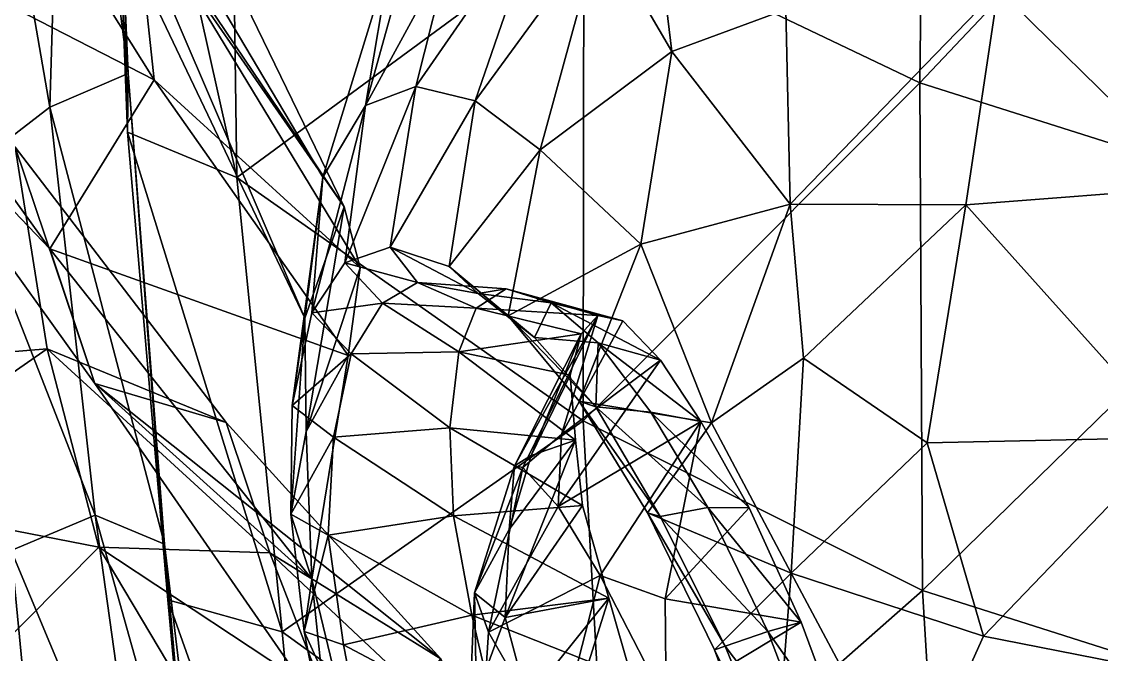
# Model space of a CAD drawing. Extents: x -4.77 to 4.77, y -2.48 to 3.3.
# Drawn here: x -0.4729 to -0.17, y -2.006 to -1.8284 of the extents above; entities that cross this region are included whole.
import ezdxf

# ---------------------------------------------------------------- set-up
doc = ezdxf.new("R2010")
doc.units = 0

msp = doc.modelspace()

# ---------------------------------------------------------------- linework, layer by layer
for points in [[(-0.31513, -1.80056, 0.49111), (-0.2209, -1.84562, 0.51812), (-0.21916, -1.69561, 0.56955)], [(-0.31513, -1.80056, -0.49111), (-0.21916, -1.69561, -0.56955), (-0.2209, -1.84562, -0.51812)], [(-0.2209, -1.84562, 0.51812), (-0.10959, -1.72796, 0.587), (-0.21916, -1.69561, 0.56955)], [(-0.2209, -1.84562, -0.51812), (-0.21916, -1.69561, -0.56955), (-0.10959, -1.72796, -0.587)], [(-0.48831, -1.71787, 0.37809), (-0.46502, -1.85246, 0.30724), (-0.46061, -1.70494, 0.36724)], [(-0.48831, -1.71787, -0.37809), (-0.46061, -1.70494, -0.36724), (-0.46502, -1.85246, -0.30724)], [(-0.46061, -1.70494, 0.36724), (-0.46502, -1.85246, 0.30724), (-0.443, -1.84296, 0.32462)], [(-0.46061, -1.70494, -0.36724), (-0.443, -1.84296, -0.32462), (-0.46502, -1.85246, -0.30724)], [(-0.46061, -1.70494, 0.36724), (-0.443, -1.84296, 0.32462), (-0.44889, -1.70866, 0.38345)], [(-0.46061, -1.70494, -0.36724), (-0.44889, -1.70866, -0.38345), (-0.443, -1.84296, -0.32462)], [(-0.4432, -1.85941, 0.35951), (-0.44889, -1.70866, 0.38345), (-0.443, -1.84296, 0.32462)], [(-0.4432, -1.85941, 0.35951), (-0.44609, -1.72161, 0.41815), (-0.44889, -1.70866, 0.38345)], [(-0.4432, -1.85941, -0.35951), (-0.443, -1.84296, -0.32462), (-0.44889, -1.70866, -0.38345)], [(-0.4432, -1.85941, -0.35951), (-0.44889, -1.70866, -0.38345), (-0.44609, -1.72161, -0.41815)], [(-0.48831, -1.71787, 0.37809), (-0.4897, -1.87143, 0.31231), (-0.46502, -1.85246, 0.30724)], [(-0.48831, -1.71787, -0.37809), (-0.46502, -1.85246, -0.30724), (-0.4897, -1.87143, -0.31231)], [(-0.44609, -1.72161, 0.41815), (-0.41255, -1.87215, 0.39093), (-0.41445, -1.73093, 0.44775)], [(-0.44609, -1.72161, 0.41815), (-0.4432, -1.85941, 0.35951), (-0.41255, -1.87215, 0.39093)], [(-0.44609, -1.72161, -0.41815), (-0.41445, -1.73093, -0.44775), (-0.41255, -1.87215, -0.39093)], [(-0.44609, -1.72161, -0.41815), (-0.41255, -1.87215, -0.39093), (-0.4432, -1.85941, -0.35951)], [(-0.2209, -1.84562, 0.51812), (-0.11027, -1.88068, 0.53418), (-0.10959, -1.72796, 0.587)], [(-0.2209, -1.84562, -0.51812), (-0.10959, -1.72796, -0.587), (-0.11027, -1.88068, -0.53418)], [(-0.31513, -1.80056, 0.49111), (-0.41445, -1.73093, 0.44775), (-0.41255, -1.87215, 0.39093)], [(-0.31513, -1.80056, -0.49111), (-0.41255, -1.87215, -0.39093), (-0.41445, -1.73093, -0.44775)], [(-0.468, -1.73793, -0.83113), (-0.36938, -1.81033, -0.93347), (-0.38842, -1.87212, -0.95743)], [(-0.468, -1.73793, -0.83113), (-0.39347, -1.91163, -0.91274), (-0.46548, -1.76063, -0.79024)], [(-0.468, -1.73793, -0.83113), (-0.38842, -1.87212, -0.95743), (-0.39347, -1.91163, -0.91274)], [(-0.468, -1.73793, 0.83113), (-0.38842, -1.87212, 0.95743), (-0.36938, -1.81033, 0.93347)], [(-0.468, -1.73793, 0.83113), (-0.46548, -1.76063, 0.79024), (-0.39347, -1.91163, 0.91274)], [(-0.468, -1.73793, 0.83113), (-0.39347, -1.91163, 0.91274), (-0.38842, -1.87212, 0.95743)], [(-0.53606, -1.7932, -0.55513), (-0.49876, -1.74432, -0.57661), (-0.4357, -1.8448, -0.69517)], [(-0.53606, -1.7932, 0.55513), (-0.4357, -1.8448, 0.69517), (-0.49876, -1.74432, 0.57661)], [(-0.44127, -1.79317, -0.71945), (-0.4357, -1.8448, -0.69517), (-0.49876, -1.74432, -0.57661)], [(-0.44127, -1.79317, 0.71945), (-0.49876, -1.74432, 0.57661), (-0.4357, -1.8448, 0.69517)], [(-0.46548, -1.76063, -0.79024), (-0.38245, -1.88043, -0.85243), (-0.44394, -1.75373, -0.75405)], [(-0.46548, -1.76063, 0.79024), (-0.44394, -1.75373, 0.75405), (-0.38245, -1.88043, 0.85243)], [(-0.44127, -1.79317, -0.71945), (-0.44394, -1.75373, -0.75405), (-0.38245, -1.88043, -0.85243)], [(-0.44127, -1.79317, 0.71945), (-0.38245, -1.88043, 0.85243), (-0.44394, -1.75373, 0.75405)], [(-0.46548, -1.76063, -0.79024), (-0.39347, -1.91163, -0.91274), (-0.38245, -1.88043, -0.85243)], [(-0.46548, -1.76063, 0.79024), (-0.38245, -1.88043, 0.85243), (-0.39347, -1.91163, 0.91274)], [(-0.37639, -1.85199, -1.00443), (-0.36938, -1.81033, -0.93347), (-0.35907, -1.78927, -0.96927)], [(-0.35267, -1.80836, -1.04005), (-0.37639, -1.85199, -1.00443), (-0.35907, -1.78927, -0.96927)], [(-0.37639, -1.85199, 1.00443), (-0.35907, -1.78927, 0.96927), (-0.36938, -1.81033, 0.93347)], [(-0.35267, -1.80836, 1.04005), (-0.35907, -1.78927, 0.96927), (-0.37639, -1.85199, 1.00443)], [(-0.31046, -1.80251, -1.13309), (-0.29632, -1.78883, -1.1785), (-0.29051, -1.83678, -1.18479)], [(-0.31046, -1.80251, 1.13309), (-0.29051, -1.83678, 1.18479), (-0.29632, -1.78883, 1.1785)], [(-0.25848, -1.82507, -1.21028), (-0.29051, -1.83678, -1.18479), (-0.29632, -1.78883, -1.1785)], [(-0.25848, -1.82507, 1.21028), (-0.29632, -1.78883, 1.1785), (-0.29051, -1.83678, 1.18479)], [(-0.53606, -1.7932, -0.55513), (-0.4357, -1.8448, -0.69517), (-0.46498, -1.89221, -0.69678)], [(-0.52294, -1.83163, -0.54375), (-0.53606, -1.7932, -0.55513), (-0.46498, -1.89221, -0.69678)], [(-0.53606, -1.7932, 0.55513), (-0.46498, -1.89221, 0.69678), (-0.4357, -1.8448, 0.69517)], [(-0.52294, -1.83163, 0.54375), (-0.46498, -1.89221, 0.69678), (-0.53606, -1.7932, 0.55513)], [(-0.44127, -1.79317, -0.71945), (-0.38245, -1.88043, -0.85243), (-0.37789, -1.89752, -0.8269)], [(-0.4357, -1.8448, -0.69517), (-0.44127, -1.79317, -0.71945), (-0.37789, -1.89752, -0.8269)], [(-0.44127, -1.79317, 0.71945), (-0.37789, -1.89752, 0.8269), (-0.38245, -1.88043, 0.85243)], [(-0.4357, -1.8448, 0.69517), (-0.37789, -1.89752, 0.8269), (-0.44127, -1.79317, 0.71945)], [(-0.32638, -1.79474, -1.09336), (-0.36234, -1.84661, -1.05549), (-0.35267, -1.80836, -1.04005)], [(-0.32638, -1.79474, -1.09336), (-0.34567, -1.85064, -1.10139), (-0.36234, -1.84661, -1.05549)], [(-0.32638, -1.79474, 1.09336), (-0.35267, -1.80836, 1.04005), (-0.36234, -1.84661, 1.05549)], [(-0.32638, -1.79474, 1.09336), (-0.36234, -1.84661, 1.05549), (-0.34567, -1.85064, 1.10139)], [(-0.31046, -1.80251, -1.13309), (-0.34567, -1.85064, -1.10139), (-0.32638, -1.79474, -1.09336)], [(-0.31046, -1.80251, 1.13309), (-0.32638, -1.79474, 1.09336), (-0.34567, -1.85064, 1.10139)], [(-0.31513, -1.80056, 0.49111), (-0.41255, -1.87215, 0.39093), (-0.31533, -1.94044, 0.43256)], [(-0.31513, -1.80056, -0.49111), (-0.31533, -1.94044, -0.43256), (-0.41255, -1.87215, -0.39093)], [(-0.31533, -1.94044, 0.43256), (-0.2209, -1.84562, 0.51812), (-0.31513, -1.80056, 0.49111)], [(-0.31533, -1.94044, -0.43256), (-0.31513, -1.80056, -0.49111), (-0.2209, -1.84562, -0.51812)], [(-0.31046, -1.80251, -1.13309), (-0.32738, -1.86443, -1.14304), (-0.34567, -1.85064, -1.10139)], [(-0.31046, -1.80251, 1.13309), (-0.34567, -1.85064, 1.10139), (-0.32738, -1.86443, 1.14304)], [(-0.29051, -1.83678, -1.18479), (-0.32738, -1.86443, -1.14304), (-0.31046, -1.80251, -1.13309)], [(-0.29051, -1.83678, 1.18479), (-0.31046, -1.80251, 1.13309), (-0.32738, -1.86443, 1.14304)], [(-0.14243, -1.87478, -1.30053), (-0.19895, -1.8193, -1.2531), (-0.12467, -1.8033, -1.28272)], [(-0.14243, -1.87478, 1.30053), (-0.12467, -1.8033, 1.28272), (-0.19895, -1.8193, 1.2531)], [(-0.35267, -1.80836, -1.04005), (-0.36234, -1.84661, -1.05549), (-0.37639, -1.85199, -1.00443)], [(-0.35267, -1.80836, 1.04005), (-0.37639, -1.85199, 1.00443), (-0.36234, -1.84661, 1.05549)], [(-0.37639, -1.85199, -1.00443), (-0.38842, -1.87212, -0.95743), (-0.36938, -1.81033, -0.93347)], [(-0.37639, -1.85199, 1.00443), (-0.36938, -1.81033, 0.93347), (-0.38842, -1.87212, 0.95743)], [(-0.25732, -1.87961, -1.23137), (-0.25848, -1.82507, -1.21028), (-0.19895, -1.8193, -1.2531)], [(-0.25732, -1.87961, 1.23137), (-0.19895, -1.8193, 1.2531), (-0.25848, -1.82507, 1.21028)], [(-0.25732, -1.87961, -1.23137), (-0.19895, -1.8193, -1.2531), (-0.20803, -1.87985, -1.26843)], [(-0.25732, -1.87961, 1.23137), (-0.20803, -1.87985, 1.26843), (-0.19895, -1.8193, 1.2531)], [(-0.14243, -1.87478, -1.30053), (-0.20803, -1.87985, -1.26843), (-0.19895, -1.8193, -1.2531)], [(-0.14243, -1.87478, 1.30053), (-0.19895, -1.8193, 1.2531), (-0.20803, -1.87985, 1.26843)], [(-0.29051, -1.83678, -1.18479), (-0.25848, -1.82507, -1.21028), (-0.25732, -1.87961, -1.23137)], [(-0.29051, -1.83678, 1.18479), (-0.25732, -1.87961, 1.23137), (-0.25848, -1.82507, 1.21028)], [(-0.52294, -1.83163, -0.54375), (-0.46498, -1.89221, -0.69678), (-0.45236, -1.92997, -0.68004)], [(-0.4747, -1.86368, -0.53996), (-0.52294, -1.83163, -0.54375), (-0.45236, -1.92997, -0.68004)], [(-0.52294, -1.83163, 0.54375), (-0.45236, -1.92997, 0.68004), (-0.46498, -1.89221, 0.69678)], [(-0.4747, -1.86368, 0.53996), (-0.45236, -1.92997, 0.68004), (-0.52294, -1.83163, 0.54375)], [(-0.29051, -1.83678, -1.18479), (-0.29915, -1.89089, -1.19167), (-0.32738, -1.86443, -1.14304)], [(-0.29051, -1.83678, 1.18479), (-0.32738, -1.86443, 1.14304), (-0.29915, -1.89089, 1.19167)], [(-0.29051, -1.83678, -1.18479), (-0.25732, -1.87961, -1.23137), (-0.29915, -1.89089, -1.19167)], [(-0.29051, -1.83678, 1.18479), (-0.29915, -1.89089, 1.19167), (-0.25732, -1.87961, 1.23137)], [(-0.46502, -1.85246, 0.30724), (-0.43281, -1.97506, 0.26358), (-0.443, -1.84296, 0.32462)], [(-0.46502, -1.85246, -0.30724), (-0.443, -1.84296, -0.32462), (-0.43281, -1.97506, -0.26358)], [(-0.46498, -1.89221, -0.69678), (-0.4357, -1.8448, -0.69517), (-0.38125, -1.92214, -0.81402)], [(-0.46498, -1.89221, 0.69678), (-0.38125, -1.92214, 0.81402), (-0.4357, -1.8448, 0.69517)], [(-0.43191, -1.9907, 0.3021), (-0.4432, -1.85941, 0.35951), (-0.443, -1.84296, 0.32462)], [(-0.43191, -1.9907, -0.3021), (-0.443, -1.84296, -0.32462), (-0.4432, -1.85941, -0.35951)], [(-0.43191, -1.9907, 0.3021), (-0.443, -1.84296, 0.32462), (-0.43281, -1.97506, 0.26358)], [(-0.43191, -1.9907, -0.3021), (-0.43281, -1.97506, -0.26358), (-0.443, -1.84296, -0.32462)], [(-0.4357, -1.8448, -0.69517), (-0.37789, -1.89752, -0.8269), (-0.38125, -1.92214, -0.81402)], [(-0.4357, -1.8448, 0.69517), (-0.38125, -1.92214, 0.81402), (-0.37789, -1.89752, 0.8269)], [(-0.36234, -1.84661, -1.05549), (-0.38224, -1.89611, -1.0288), (-0.37639, -1.85199, -1.00443)], [(-0.36234, -1.84661, -1.05549), (-0.36953, -1.89172, -1.07003), (-0.38224, -1.89611, -1.0288)], [(-0.36234, -1.84661, 1.05549), (-0.37639, -1.85199, 1.00443), (-0.38224, -1.89611, 1.0288)], [(-0.36234, -1.84661, 1.05549), (-0.38224, -1.89611, 1.0288), (-0.36953, -1.89172, 1.07003)], [(-0.34567, -1.85064, -1.10139), (-0.36953, -1.89172, -1.07003), (-0.36234, -1.84661, -1.05549)], [(-0.34567, -1.85064, 1.10139), (-0.36234, -1.84661, 1.05549), (-0.36953, -1.89172, 1.07003)], [(-0.31533, -1.94044, 0.43256), (-0.22021, -1.98802, 0.45728), (-0.2209, -1.84562, 0.51812)], [(-0.31533, -1.94044, -0.43256), (-0.2209, -1.84562, -0.51812), (-0.22021, -1.98802, -0.45728)], [(-0.22021, -1.98802, 0.45728), (-0.11027, -1.88068, 0.53418), (-0.2209, -1.84562, 0.51812)], [(-0.22021, -1.98802, -0.45728), (-0.2209, -1.84562, -0.51812), (-0.11027, -1.88068, -0.53418)], [(-0.34567, -1.85064, -1.10139), (-0.35292, -1.89715, -1.11072), (-0.36953, -1.89172, -1.07003)], [(-0.34567, -1.85064, 1.10139), (-0.36953, -1.89172, 1.07003), (-0.35292, -1.89715, 1.11072)], [(-0.32738, -1.86443, -1.14304), (-0.35292, -1.89715, -1.11072), (-0.34567, -1.85064, -1.10139)], [(-0.32738, -1.86443, 1.14304), (-0.34567, -1.85064, 1.10139), (-0.35292, -1.89715, 1.11072)], [(-0.4897, -1.87143, 0.31231), (-0.45223, -1.96687, 0.24229), (-0.46502, -1.85246, 0.30724)], [(-0.4897, -1.87143, -0.31231), (-0.46502, -1.85246, -0.30724), (-0.45223, -1.96687, -0.24229)], [(-0.46502, -1.85246, 0.30724), (-0.45223, -1.96687, 0.24229), (-0.43281, -1.97506, 0.26358)], [(-0.46502, -1.85246, -0.30724), (-0.43281, -1.97506, -0.26358), (-0.45223, -1.96687, -0.24229)], [(-0.39144, -1.91015, -0.99001), (-0.37639, -1.85199, -1.00443), (-0.38224, -1.89611, -1.0288)], [(-0.39144, -1.91015, -0.99001), (-0.38842, -1.87212, -0.95743), (-0.37639, -1.85199, -1.00443)], [(-0.39144, -1.91015, 0.99001), (-0.38224, -1.89611, 1.0288), (-0.37639, -1.85199, 1.00443)], [(-0.39144, -1.91015, 0.99001), (-0.37639, -1.85199, 1.00443), (-0.38842, -1.87212, 0.95743)], [(-0.4432, -1.85941, 0.35951), (-0.39976, -1.99959, 0.33495), (-0.41255, -1.87215, 0.39093)], [(-0.4432, -1.85941, 0.35951), (-0.43191, -1.9907, 0.3021), (-0.39976, -1.99959, 0.33495)], [(-0.4432, -1.85941, -0.35951), (-0.41255, -1.87215, -0.39093), (-0.39976, -1.99959, -0.33495)], [(-0.4432, -1.85941, -0.35951), (-0.39976, -1.99959, -0.33495), (-0.43191, -1.9907, -0.3021)], [(-0.53189, -1.9257, -0.50192), (-0.4747, -1.86368, -0.53996), (-0.4657, -1.92022, -0.51574)], [(-0.53189, -1.9257, 0.50192), (-0.4657, -1.92022, 0.51574), (-0.4747, -1.86368, 0.53996)], [(-0.41554, -1.94093, -0.65545), (-0.4657, -1.92022, -0.51574), (-0.4747, -1.86368, -0.53996)], [(-0.4747, -1.86368, -0.53996), (-0.45236, -1.92997, -0.68004), (-0.41554, -1.94093, -0.65545)], [(-0.41554, -1.94093, 0.65545), (-0.4747, -1.86368, 0.53996), (-0.4657, -1.92022, 0.51574)], [(-0.4747, -1.86368, 0.53996), (-0.41554, -1.94093, 0.65545), (-0.45236, -1.92997, 0.68004)], [(-0.32738, -1.86443, -1.14304), (-0.33642, -1.91096, -1.14523), (-0.35292, -1.89715, -1.11072)], [(-0.32738, -1.86443, 1.14304), (-0.35292, -1.89715, 1.11072), (-0.33642, -1.91096, 1.14523)], [(-0.33642, -1.91096, -1.14523), (-0.32738, -1.86443, -1.14304), (-0.29915, -1.89089, -1.19167)], [(-0.33642, -1.91096, 1.14523), (-0.29915, -1.89089, 1.19167), (-0.32738, -1.86443, 1.14304)], [(-0.4897, -1.87143, 0.31231), (-0.4758, -1.97683, 0.24784), (-0.45223, -1.96687, 0.24229)], [(-0.4897, -1.87143, -0.31231), (-0.45223, -1.96687, -0.24229), (-0.4758, -1.97683, -0.24784)], [(-0.31533, -1.94044, 0.43256), (-0.41255, -1.87215, 0.39093), (-0.39976, -1.99959, 0.33495)], [(-0.31533, -1.94044, -0.43256), (-0.39976, -1.99959, -0.33495), (-0.41255, -1.87215, -0.39093)], [(-0.397, -1.93611, -0.951), (-0.38842, -1.87212, -0.95743), (-0.39144, -1.91015, -0.99001)], [(-0.397, -1.93611, -0.951), (-0.39347, -1.91163, -0.91274), (-0.38842, -1.87212, -0.95743)], [(-0.397, -1.93611, 0.951), (-0.39144, -1.91015, 0.99001), (-0.38842, -1.87212, 0.95743)], [(-0.397, -1.93611, 0.951), (-0.38842, -1.87212, 0.95743), (-0.39347, -1.91163, 0.91274)], [(-0.14949, -1.94514, -1.30763), (-0.20803, -1.87985, -1.26843), (-0.14243, -1.87478, -1.30053)], [(-0.14949, -1.94514, 1.30763), (-0.14243, -1.87478, 1.30053), (-0.20803, -1.87985, 1.26843)], [(-0.38245, -1.88043, -0.85243), (-0.39347, -1.91163, -0.91274), (-0.39309, -1.94344, -0.88601)], [(-0.38245, -1.88043, 0.85243), (-0.39309, -1.94344, 0.88601), (-0.39347, -1.91163, 0.91274)], [(-0.38245, -1.88043, -0.85243), (-0.39309, -1.94344, -0.88601), (-0.37789, -1.89752, -0.8269)], [(-0.38245, -1.88043, 0.85243), (-0.37789, -1.89752, 0.8269), (-0.39309, -1.94344, 0.88601)], [(-0.25732, -1.87961, -1.23137), (-0.27934, -1.94103, -1.22169), (-0.29915, -1.89089, -1.19167)], [(-0.25732, -1.87961, 1.23137), (-0.29915, -1.89089, 1.19167), (-0.27934, -1.94103, 1.22169)], [(-0.25732, -1.87961, -1.23137), (-0.25354, -1.92282, -1.24335), (-0.27934, -1.94103, -1.22169)], [(-0.25732, -1.87961, 1.23137), (-0.27934, -1.94103, 1.22169), (-0.25354, -1.92282, 1.24335)], [(-0.20803, -1.87985, -1.26843), (-0.25354, -1.92282, -1.24335), (-0.25732, -1.87961, -1.23137)], [(-0.20803, -1.87985, 1.26843), (-0.25732, -1.87961, 1.23137), (-0.25354, -1.92282, 1.24335)], [(-0.20803, -1.87985, -1.26843), (-0.21888, -1.9466, -1.27115), (-0.25354, -1.92282, -1.24335)], [(-0.20803, -1.87985, 1.26843), (-0.25354, -1.92282, 1.24335), (-0.21888, -1.9466, 1.27115)], [(-0.22021, -1.98802, 0.45728), (-0.11126, -2.02272, 0.47158), (-0.11027, -1.88068, 0.53418)], [(-0.22021, -1.98802, -0.45728), (-0.11027, -1.88068, -0.53418), (-0.11126, -2.02272, -0.47158)], [(-0.14949, -1.94514, -1.30763), (-0.21888, -1.9466, -1.27115), (-0.20803, -1.87985, -1.26843)], [(-0.14949, -1.94514, 1.30763), (-0.20803, -1.87985, 1.26843), (-0.21888, -1.9466, 1.27115)], [(-0.46498, -1.89221, -0.69678), (-0.38125, -1.92214, -0.81402), (-0.39145, -1.98483, -0.87209)], [(-0.39145, -1.98483, -0.87209), (-0.45236, -1.92997, -0.68004), (-0.46498, -1.89221, -0.69678)], [(-0.46498, -1.89221, 0.69678), (-0.39145, -1.98483, 0.87209), (-0.38125, -1.92214, 0.81402)], [(-0.39145, -1.98483, 0.87209), (-0.46498, -1.89221, 0.69678), (-0.45236, -1.92997, 0.68004)], [(-0.38224, -1.89611, -1.0288), (-0.36953, -1.89172, -1.07003), (-0.36184, -1.90162, -1.06338)], [(-0.38224, -1.89611, 1.0288), (-0.36184, -1.90162, 1.06338), (-0.36953, -1.89172, 1.07003)], [(-0.36953, -1.89172, -1.07003), (-0.34481, -1.90475, -1.1008), (-0.36184, -1.90162, -1.06338)], [(-0.36953, -1.89172, -1.07003), (-0.35292, -1.89715, -1.11072), (-0.34481, -1.90475, -1.1008)], [(-0.36953, -1.89172, 1.07003), (-0.36184, -1.90162, 1.06338), (-0.34481, -1.90475, 1.1008)], [(-0.36953, -1.89172, 1.07003), (-0.34481, -1.90475, 1.1008), (-0.35292, -1.89715, 1.11072)], [(-0.33642, -1.91096, -1.14523), (-0.29915, -1.89089, -1.19167), (-0.31652, -1.93495, -1.1773)], [(-0.33642, -1.91096, 1.14523), (-0.31652, -1.93495, 1.1773), (-0.29915, -1.89089, 1.19167)], [(-0.27934, -1.94103, -1.22169), (-0.31652, -1.93495, -1.1773), (-0.29915, -1.89089, -1.19167)], [(-0.27934, -1.94103, 1.22169), (-0.29915, -1.89089, 1.19167), (-0.31652, -1.93495, 1.1773)], [(-0.37163, -1.90743, -1.02591), (-0.39144, -1.91015, -0.99001), (-0.38224, -1.89611, -1.0288)], [(-0.37163, -1.90743, 1.02591), (-0.38224, -1.89611, 1.0288), (-0.39144, -1.91015, 0.99001)], [(-0.38224, -1.89611, -1.0288), (-0.36184, -1.90162, -1.06338), (-0.37163, -1.90743, -1.02591)], [(-0.38224, -1.89611, 1.0288), (-0.37163, -1.90743, 1.02591), (-0.36184, -1.90162, 1.06338)], [(-0.38125, -1.92214, -0.81402), (-0.37789, -1.89752, -0.8269), (-0.39309, -1.94344, -0.88601)], [(-0.38125, -1.92214, 0.81402), (-0.39309, -1.94344, 0.88601), (-0.37789, -1.89752, 0.8269)], [(-0.35292, -1.89715, -1.11072), (-0.32905, -1.91702, -1.13479), (-0.34481, -1.90475, -1.1008)], [(-0.35292, -1.89715, -1.11072), (-0.33642, -1.91096, -1.14523), (-0.32905, -1.91702, -1.13479)], [(-0.35292, -1.89715, 1.11072), (-0.34481, -1.90475, 1.1008), (-0.32905, -1.91702, 1.13479)], [(-0.35292, -1.89715, 1.11072), (-0.32905, -1.91702, 1.13479), (-0.33642, -1.91096, 1.14523)], [(-0.36184, -1.90162, -1.06338), (-0.34538, -1.90879, -1.02165), (-0.37163, -1.90743, -1.02591)], [(-0.36184, -1.90162, 1.06338), (-0.37163, -1.90743, 1.02591), (-0.34538, -1.90879, 1.02165)], [(-0.34481, -1.90475, -1.1008), (-0.33698, -1.9034, -1.05762), (-0.36184, -1.90162, -1.06338)], [(-0.36184, -1.90162, -1.06338), (-0.33698, -1.9034, -1.05762), (-0.34538, -1.90879, -1.02165)], [(-0.34481, -1.90475, 1.1008), (-0.36184, -1.90162, 1.06338), (-0.33698, -1.9034, 1.05762)], [(-0.36184, -1.90162, 1.06338), (-0.34538, -1.90879, 1.02165), (-0.33698, -1.9034, 1.05762)], [(-0.34538, -1.90879, -1.02165), (-0.33698, -1.9034, -1.05762), (-0.31129, -1.91089, -1.05047)], [(-0.34538, -1.90879, 1.02165), (-0.31129, -1.91089, 1.05047), (-0.33698, -1.9034, 1.05762)], [(-0.34481, -1.90475, -1.1008), (-0.32433, -1.90732, -1.09613), (-0.33698, -1.9034, -1.05762)], [(-0.34481, -1.90475, 1.1008), (-0.33698, -1.9034, 1.05762), (-0.32433, -1.90732, 1.09613)], [(-0.32905, -1.91702, -1.13479), (-0.32433, -1.90732, -1.09613), (-0.34481, -1.90475, -1.1008)], [(-0.32905, -1.91702, 1.13479), (-0.34481, -1.90475, 1.1008), (-0.32433, -1.90732, 1.09613)], [(-0.33698, -1.9034, -1.05762), (-0.30423, -1.91234, -1.08602), (-0.31129, -1.91089, -1.05047)], [(-0.33698, -1.9034, -1.05762), (-0.32433, -1.90732, -1.09613), (-0.30423, -1.91234, -1.08602)], [(-0.33698, -1.9034, 1.05762), (-0.31129, -1.91089, 1.05047), (-0.30423, -1.91234, 1.08602)], [(-0.33698, -1.9034, 1.05762), (-0.30423, -1.91234, 1.08602), (-0.32433, -1.90732, 1.09613)], [(-0.37163, -1.90743, -1.02591), (-0.38043, -1.92165, -0.99065), (-0.39144, -1.91015, -0.99001)], [(-0.37163, -1.90743, 1.02591), (-0.39144, -1.91015, 0.99001), (-0.38043, -1.92165, 0.99065)], [(-0.37163, -1.90743, -1.02591), (-0.35023, -1.92112, -0.98915), (-0.38043, -1.92165, -0.99065)], [(-0.37163, -1.90743, 1.02591), (-0.38043, -1.92165, 0.99065), (-0.35023, -1.92112, 0.98915)], [(-0.37163, -1.90743, -1.02591), (-0.34538, -1.90879, -1.02165), (-0.35023, -1.92112, -0.98915)], [(-0.37163, -1.90743, 1.02591), (-0.35023, -1.92112, 0.98915), (-0.34538, -1.90879, 1.02165)], [(-0.32905, -1.91702, -1.13479), (-0.31116, -1.91858, -1.12742), (-0.32433, -1.90732, -1.09613)], [(-0.32905, -1.91702, 1.13479), (-0.32433, -1.90732, 1.09613), (-0.31116, -1.91858, 1.12742)], [(-0.32433, -1.90732, -1.09613), (-0.29368, -1.92346, -1.11621), (-0.30423, -1.91234, -1.08602)], [(-0.32433, -1.90732, -1.09613), (-0.31116, -1.91858, -1.12742), (-0.29368, -1.92346, -1.11621)], [(-0.32433, -1.90732, 1.09613), (-0.30423, -1.91234, 1.08602), (-0.29368, -1.92346, 1.11621)], [(-0.32433, -1.90732, 1.09613), (-0.29368, -1.92346, 1.11621), (-0.31116, -1.91858, 1.12742)], [(-0.38043, -1.92165, -0.99065), (-0.397, -1.93611, -0.951), (-0.39144, -1.91015, -0.99001)], [(-0.38043, -1.92165, 0.99065), (-0.39144, -1.91015, 0.99001), (-0.397, -1.93611, 0.951)], [(-0.31596, -1.91603, -1.01828), (-0.35023, -1.92112, -0.98915), (-0.34538, -1.90879, -1.02165)], [(-0.31596, -1.91603, 1.01828), (-0.34538, -1.90879, 1.02165), (-0.35023, -1.92112, 0.98915)], [(-0.34538, -1.90879, -1.02165), (-0.31129, -1.91089, -1.05047), (-0.31596, -1.91603, -1.01828)], [(-0.34538, -1.90879, 1.02165), (-0.31596, -1.91603, 1.01828), (-0.31129, -1.91089, 1.05047)], [(-0.33642, -1.91096, -1.14523), (-0.31181, -1.93653, -1.1635), (-0.32905, -1.91702, -1.13479)], [(-0.33642, -1.91096, -1.14523), (-0.31652, -1.93495, -1.1773), (-0.31181, -1.93653, -1.1635)], [(-0.33642, -1.91096, 1.14523), (-0.32905, -1.91702, 1.13479), (-0.31181, -1.93653, 1.1635)], [(-0.33642, -1.91096, 1.14523), (-0.31181, -1.93653, 1.1635), (-0.31652, -1.93495, 1.1773)], [(-0.31129, -1.91089, -1.05047), (-0.33458, -1.95302, -1.03012), (-0.31596, -1.91603, -1.01828)], [(-0.31129, -1.91089, -1.05047), (-0.33225, -1.95349, -1.06168), (-0.33458, -1.95302, -1.03012)], [(-0.31129, -1.91089, 1.05047), (-0.31596, -1.91603, 1.01828), (-0.33458, -1.95302, 1.03012)], [(-0.31129, -1.91089, 1.05047), (-0.33458, -1.95302, 1.03012), (-0.33225, -1.95349, 1.06168)], [(-0.32141, -1.94425, -1.08345), (-0.33225, -1.95349, -1.06168), (-0.31129, -1.91089, -1.05047)], [(-0.32141, -1.94425, 1.08345), (-0.31129, -1.91089, 1.05047), (-0.33225, -1.95349, 1.06168)], [(-0.32141, -1.94425, -1.08345), (-0.31129, -1.91089, -1.05047), (-0.30423, -1.91234, -1.08602)], [(-0.32141, -1.94425, 1.08345), (-0.30423, -1.91234, 1.08602), (-0.31129, -1.91089, 1.05047)], [(-0.39734, -1.96659, -0.92197), (-0.39347, -1.91163, -0.91274), (-0.397, -1.93611, -0.951)], [(-0.39734, -1.96659, -0.92197), (-0.39309, -1.94344, -0.88601), (-0.39347, -1.91163, -0.91274)], [(-0.39734, -1.96659, 0.92197), (-0.397, -1.93611, 0.951), (-0.39347, -1.91163, 0.91274)], [(-0.39734, -1.96659, 0.92197), (-0.39347, -1.91163, 0.91274), (-0.39309, -1.94344, 0.88601)], [(-0.32141, -1.94425, -1.08345), (-0.30423, -1.91234, -1.08602), (-0.29368, -1.92346, -1.11621)], [(-0.32141, -1.94425, 1.08345), (-0.29368, -1.92346, 1.11621), (-0.30423, -1.91234, 1.08602)], [(-0.31596, -1.91603, -1.01828), (-0.31905, -1.92765, -0.98964), (-0.35023, -1.92112, -0.98915)], [(-0.31596, -1.91603, 1.01828), (-0.35023, -1.92112, 0.98915), (-0.31905, -1.92765, 0.98964)], [(-0.3299, -1.95016, -1.00488), (-0.31596, -1.91603, -1.01828), (-0.33458, -1.95302, -1.03012)], [(-0.3299, -1.95016, 1.00488), (-0.33458, -1.95302, 1.03012), (-0.31596, -1.91603, 1.01828)], [(-0.3299, -1.95016, -1.00488), (-0.31905, -1.92765, -0.98964), (-0.31596, -1.91603, -1.01828)], [(-0.3299, -1.95016, 1.00488), (-0.31596, -1.91603, 1.01828), (-0.31905, -1.92765, 0.98964)], [(-0.31181, -1.93653, -1.1635), (-0.31116, -1.91858, -1.12742), (-0.32905, -1.91702, -1.13479)], [(-0.31181, -1.93653, 1.1635), (-0.32905, -1.91702, 1.13479), (-0.31116, -1.91858, 1.12742)], [(-0.4657, -1.92022, -0.51574), (-0.52511, -1.96152, -0.49193), (-0.53189, -1.9257, -0.50192)], [(-0.4657, -1.92022, 0.51574), (-0.53189, -1.9257, 0.50192), (-0.52511, -1.96152, 0.49193)], [(-0.4657, -1.92022, -0.51574), (-0.45119, -1.97591, -0.50347), (-0.52511, -1.96152, -0.49193)], [(-0.4657, -1.92022, 0.51574), (-0.52511, -1.96152, 0.49193), (-0.45119, -1.97591, 0.50347)], [(-0.45119, -1.97591, -0.50347), (-0.4657, -1.92022, -0.51574), (-0.40326, -1.97749, -0.63805)], [(-0.41554, -1.94093, -0.65545), (-0.40326, -1.97749, -0.63805), (-0.4657, -1.92022, -0.51574)], [(-0.45119, -1.97591, 0.50347), (-0.40326, -1.97749, 0.63805), (-0.4657, -1.92022, 0.51574)], [(-0.41554, -1.94093, 0.65545), (-0.4657, -1.92022, 0.51574), (-0.40326, -1.97749, 0.63805)], [(-0.31181, -1.93653, -1.1635), (-0.29637, -1.93797, -1.1561), (-0.31116, -1.91858, -1.12742)], [(-0.31181, -1.93653, 1.1635), (-0.31116, -1.91858, 1.12742), (-0.29637, -1.93797, 1.1561)], [(-0.28231, -1.94066, -1.14349), (-0.31116, -1.91858, -1.12742), (-0.29637, -1.93797, -1.1561)], [(-0.28231, -1.94066, -1.14349), (-0.29368, -1.92346, -1.11621), (-0.31116, -1.91858, -1.12742)], [(-0.28231, -1.94066, 1.14349), (-0.29637, -1.93797, 1.1561), (-0.31116, -1.91858, 1.12742)], [(-0.28231, -1.94066, 1.14349), (-0.31116, -1.91858, 1.12742), (-0.29368, -1.92346, 1.11621)], [(-0.38043, -1.92165, -0.99065), (-0.38538, -1.94502, -0.95623), (-0.397, -1.93611, -0.951)], [(-0.38043, -1.92165, 0.99065), (-0.397, -1.93611, 0.951), (-0.38538, -1.94502, 0.95623)], [(-0.38125, -1.92214, -0.81402), (-0.39309, -1.94344, -0.88601), (-0.39145, -1.98483, -0.87209)], [(-0.38125, -1.92214, 0.81402), (-0.39145, -1.98483, 0.87209), (-0.39309, -1.94344, 0.88601)], [(-0.38043, -1.92165, -0.99065), (-0.35277, -1.94239, -0.95656), (-0.38538, -1.94502, -0.95623)], [(-0.38043, -1.92165, 0.99065), (-0.38538, -1.94502, 0.95623), (-0.35277, -1.94239, 0.95656)], [(-0.38043, -1.92165, -0.99065), (-0.35023, -1.92112, -0.98915), (-0.35277, -1.94239, -0.95656)], [(-0.38043, -1.92165, 0.99065), (-0.35277, -1.94239, 0.95656), (-0.35023, -1.92112, 0.98915)], [(-0.35023, -1.92112, -0.98915), (-0.31752, -1.9459, -0.96282), (-0.35277, -1.94239, -0.95656)], [(-0.35023, -1.92112, 0.98915), (-0.35277, -1.94239, 0.95656), (-0.31752, -1.9459, 0.96282)], [(-0.35023, -1.92112, -0.98915), (-0.31905, -1.92765, -0.98964), (-0.31752, -1.9459, -0.96282)], [(-0.35023, -1.92112, 0.98915), (-0.31752, -1.9459, 0.96282), (-0.31905, -1.92765, 0.98964)], [(-0.32141, -1.94425, -1.08345), (-0.29368, -1.92346, -1.11621), (-0.32233, -1.9645, -1.10321)], [(-0.32233, -1.9645, -1.10321), (-0.29368, -1.92346, -1.11621), (-0.28231, -1.94066, -1.14349)], [(-0.32141, -1.94425, 1.08345), (-0.32233, -1.9645, 1.10321), (-0.29368, -1.92346, 1.11621)], [(-0.32233, -1.9645, 1.10321), (-0.28231, -1.94066, 1.14349), (-0.29368, -1.92346, 1.11621)], [(-0.25354, -1.92282, -1.24335), (-0.25697, -1.98316, -1.24211), (-0.27934, -1.94103, -1.22169)], [(-0.25354, -1.92282, 1.24335), (-0.27934, -1.94103, 1.22169), (-0.25697, -1.98316, 1.24211)], [(-0.25354, -1.92282, -1.24335), (-0.21888, -1.9466, -1.27115), (-0.25697, -1.98316, -1.24211)], [(-0.25354, -1.92282, 1.24335), (-0.25697, -1.98316, 1.24211), (-0.21888, -1.9466, 1.27115)], [(-0.3299, -1.95016, -1.00488), (-0.31752, -1.9459, -0.96282), (-0.31905, -1.92765, -0.98964)], [(-0.3299, -1.95016, 1.00488), (-0.31905, -1.92765, 0.98964), (-0.31752, -1.9459, 0.96282)], [(-0.35527, -2.00724, -0.75883), (-0.45236, -1.92997, -0.68004), (-0.37936, -2.03526, -0.84811)], [(-0.35527, -2.00724, -0.75883), (-0.41554, -1.94093, -0.65545), (-0.45236, -1.92997, -0.68004)], [(-0.39145, -1.98483, -0.87209), (-0.37936, -2.03526, -0.84811), (-0.45236, -1.92997, -0.68004)], [(-0.35527, -2.00724, 0.75883), (-0.37936, -2.03526, 0.84811), (-0.45236, -1.92997, 0.68004)], [(-0.35527, -2.00724, 0.75883), (-0.45236, -1.92997, 0.68004), (-0.41554, -1.94093, 0.65545)], [(-0.39145, -1.98483, 0.87209), (-0.45236, -1.92997, 0.68004), (-0.37936, -2.03526, 0.84811)], [(-0.31652, -1.93495, -1.1773), (-0.2938, -1.96732, -1.19039), (-0.31181, -1.93653, -1.1635)], [(-0.31652, -1.93495, -1.1773), (-0.29728, -1.96622, -1.20154), (-0.2938, -1.96732, -1.19039)], [(-0.27934, -1.94103, -1.22169), (-0.29728, -1.96622, -1.20154), (-0.31652, -1.93495, -1.1773)], [(-0.31652, -1.93495, 1.1773), (-0.31181, -1.93653, 1.1635), (-0.2938, -1.96732, 1.19039)], [(-0.31652, -1.93495, 1.1773), (-0.2938, -1.96732, 1.19039), (-0.29728, -1.96622, 1.20154)], [(-0.27934, -1.94103, 1.22169), (-0.31652, -1.93495, 1.1773), (-0.29728, -1.96622, 1.20154)], [(-0.38538, -1.94502, -0.95623), (-0.39734, -1.96659, -0.92197), (-0.397, -1.93611, -0.951)], [(-0.38538, -1.94502, 0.95623), (-0.397, -1.93611, 0.951), (-0.39734, -1.96659, 0.92197)], [(-0.28038, -1.96479, -1.1791), (-0.31181, -1.93653, -1.1635), (-0.2938, -1.96732, -1.19039)], [(-0.28038, -1.96479, -1.1791), (-0.29637, -1.93797, -1.1561), (-0.31181, -1.93653, -1.1635)], [(-0.28038, -1.96479, 1.1791), (-0.2938, -1.96732, 1.19039), (-0.31181, -1.93653, 1.1635)], [(-0.28038, -1.96479, 1.1791), (-0.31181, -1.93653, 1.1635), (-0.29637, -1.93797, 1.1561)], [(-0.26879, -1.96488, -1.16602), (-0.29637, -1.93797, -1.1561), (-0.28038, -1.96479, -1.1791)], [(-0.26879, -1.96488, -1.16602), (-0.28231, -1.94066, -1.14349), (-0.29637, -1.93797, -1.1561)], [(-0.26879, -1.96488, 1.16602), (-0.28038, -1.96479, 1.1791), (-0.29637, -1.93797, 1.1561)], [(-0.26879, -1.96488, 1.16602), (-0.29637, -1.93797, 1.1561), (-0.28231, -1.94066, 1.14349)], [(-0.35527, -2.00724, -0.75883), (-0.40326, -1.97749, -0.63805), (-0.41554, -1.94093, -0.65545)], [(-0.35527, -2.00724, 0.75883), (-0.41554, -1.94093, 0.65545), (-0.40326, -1.97749, 0.63805)], [(-0.31533, -1.94044, 0.43256), (-0.39976, -1.99959, 0.33495), (-0.30838, -2.06571, 0.36804)], [(-0.31533, -1.94044, -0.43256), (-0.30838, -2.06571, -0.36804), (-0.39976, -1.99959, -0.33495)], [(-0.32233, -1.9645, -1.10321), (-0.28231, -1.94066, -1.14349), (-0.31055, -1.9838, -1.13076)], [(-0.32233, -1.9645, 1.10321), (-0.31055, -1.9838, 1.13076), (-0.28231, -1.94066, 1.14349)], [(-0.30838, -2.06571, 0.36804), (-0.22021, -1.98802, 0.45728), (-0.31533, -1.94044, 0.43256)], [(-0.30838, -2.06571, -0.36804), (-0.31533, -1.94044, -0.43256), (-0.22021, -1.98802, -0.45728)], [(-0.28231, -1.94066, -1.14349), (-0.29231, -1.99037, -1.15097), (-0.31055, -1.9838, -1.13076)], [(-0.28231, -1.94066, 1.14349), (-0.31055, -1.9838, 1.13076), (-0.29231, -1.99037, 1.15097)], [(-0.25697, -1.98316, -1.24211), (-0.29728, -1.96622, -1.20154), (-0.27934, -1.94103, -1.22169)], [(-0.25697, -1.98316, 1.24211), (-0.27934, -1.94103, 1.22169), (-0.29728, -1.96622, 1.20154)], [(-0.28231, -1.94066, -1.14349), (-0.26879, -1.96488, -1.16602), (-0.29231, -1.99037, -1.15097)], [(-0.28231, -1.94066, 1.14349), (-0.29231, -1.99037, 1.15097), (-0.26879, -1.96488, 1.16602)], [(-0.39145, -1.98483, -0.87209), (-0.39309, -1.94344, -0.88601), (-0.39734, -1.96659, -0.92197)], [(-0.39145, -1.98483, 0.87209), (-0.39734, -1.96659, 0.92197), (-0.39309, -1.94344, 0.88601)], [(-0.38538, -1.94502, -0.95623), (-0.35277, -1.94239, -0.95656), (-0.35174, -1.96707, -0.93227)], [(-0.38538, -1.94502, 0.95623), (-0.35174, -1.96707, 0.93227), (-0.35277, -1.94239, 0.95656)], [(-0.35277, -1.94239, -0.95656), (-0.3155, -1.96415, -0.94329), (-0.35174, -1.96707, -0.93227)], [(-0.35277, -1.94239, -0.95656), (-0.31752, -1.9459, -0.96282), (-0.3155, -1.96415, -0.94329)], [(-0.35277, -1.94239, 0.95656), (-0.35174, -1.96707, 0.93227), (-0.3155, -1.96415, 0.94329)], [(-0.35277, -1.94239, 0.95656), (-0.3155, -1.96415, 0.94329), (-0.31752, -1.9459, 0.96282)], [(-0.33225, -1.95349, -1.06168), (-0.32141, -1.94425, -1.08345), (-0.32233, -1.9645, -1.10321)], [(-0.33225, -1.95349, 1.06168), (-0.32233, -1.9645, 1.10321), (-0.32141, -1.94425, 1.08345)], [(-0.38538, -1.94502, -0.95623), (-0.38689, -1.97252, -0.93035), (-0.39734, -1.96659, -0.92197)], [(-0.38538, -1.94502, 0.95623), (-0.39734, -1.96659, 0.92197), (-0.38689, -1.97252, 0.93035)], [(-0.38538, -1.94502, -0.95623), (-0.35174, -1.96707, -0.93227), (-0.38689, -1.97252, -0.93035)], [(-0.38538, -1.94502, 0.95623), (-0.38689, -1.97252, 0.93035), (-0.35174, -1.96707, 0.93227)], [(-0.31752, -1.9459, -0.96282), (-0.33723, -1.99564, -0.98138), (-0.3155, -1.96415, -0.94329)], [(-0.31752, -1.9459, -0.96282), (-0.33616, -1.97093, -0.9959), (-0.33723, -1.99564, -0.98138)], [(-0.31752, -1.9459, 0.96282), (-0.3155, -1.96415, 0.94329), (-0.33723, -1.99564, 0.98138)], [(-0.31752, -1.9459, 0.96282), (-0.33723, -1.99564, 0.98138), (-0.33616, -1.97093, 0.9959)], [(-0.3299, -1.95016, -1.00488), (-0.33616, -1.97093, -0.9959), (-0.31752, -1.9459, -0.96282)], [(-0.3299, -1.95016, 1.00488), (-0.31752, -1.9459, 0.96282), (-0.33616, -1.97093, 0.9959)], [(-0.20303, -2.00082, -1.27906), (-0.25697, -1.98316, -1.24211), (-0.21888, -1.9466, -1.27115)], [(-0.20303, -2.00082, 1.27906), (-0.21888, -1.9466, 1.27115), (-0.25697, -1.98316, 1.24211)], [(-0.14949, -1.94514, -1.30763), (-0.20303, -2.00082, -1.27906), (-0.21888, -1.9466, -1.27115)], [(-0.14949, -1.94514, 1.30763), (-0.21888, -1.9466, 1.27115), (-0.20303, -2.00082, 1.27906)], [(-0.14949, -1.94514, -1.30763), (-0.1502, -2.01123, -1.30423), (-0.20303, -2.00082, -1.27906)], [(-0.14949, -1.94514, 1.30763), (-0.20303, -2.00082, 1.27906), (-0.1502, -2.01123, 1.30423)], [(-0.33458, -1.95302, -1.03012), (-0.33616, -1.97093, -0.9959), (-0.3299, -1.95016, -1.00488)], [(-0.33458, -1.95302, 1.03012), (-0.3299, -1.95016, 1.00488), (-0.33616, -1.97093, 0.9959)], [(-0.33458, -1.95302, -1.03012), (-0.34589, -1.98868, -1.03153), (-0.33616, -1.97093, -0.9959)], [(-0.34589, -1.98868, -1.03153), (-0.33458, -1.95302, -1.03012), (-0.33225, -1.95349, -1.06168)], [(-0.33458, -1.95302, 1.03012), (-0.33616, -1.97093, 0.9959), (-0.34589, -1.98868, 1.03153)], [(-0.34589, -1.98868, 1.03153), (-0.33225, -1.95349, 1.06168), (-0.33458, -1.95302, 1.03012)], [(-0.34589, -1.98868, -1.03153), (-0.33225, -1.95349, -1.06168), (-0.34195, -1.99975, -1.07617)], [(-0.34589, -1.98868, 1.03153), (-0.34195, -1.99975, 1.07617), (-0.33225, -1.95349, 1.06168)], [(-0.33225, -1.95349, -1.06168), (-0.32233, -1.9645, -1.10321), (-0.34195, -1.99975, -1.07617)], [(-0.33225, -1.95349, 1.06168), (-0.34195, -1.99975, 1.07617), (-0.32233, -1.9645, 1.10321)], [(-0.48241, -2.00722, -0.4964), (-0.52511, -1.96152, -0.49193), (-0.45119, -1.97591, -0.50347)], [(-0.48241, -2.00722, 0.4964), (-0.45119, -1.97591, 0.50347), (-0.52511, -1.96152, 0.49193)], [(-0.35174, -1.96707, -0.93227), (-0.3155, -1.96415, -0.94329), (-0.30816, -1.99018, -0.92896)], [(-0.35174, -1.96707, 0.93227), (-0.30816, -1.99018, 0.92896), (-0.3155, -1.96415, 0.94329)], [(-0.34195, -1.99975, -1.07617), (-0.32233, -1.9645, -1.10321), (-0.31055, -1.9838, -1.13076)], [(-0.34195, -1.99975, 1.07617), (-0.31055, -1.9838, 1.13076), (-0.32233, -1.9645, 1.10321)], [(-0.30816, -1.99018, -0.92896), (-0.3155, -1.96415, -0.94329), (-0.33723, -1.99564, -0.98138)], [(-0.30816, -1.99018, 0.92896), (-0.33723, -1.99564, 0.98138), (-0.3155, -1.96415, 0.94329)], [(-0.26356, -1.99957, -1.19488), (-0.28038, -1.96479, -1.1791), (-0.2938, -1.96732, -1.19039)], [(-0.26356, -1.99957, 1.19488), (-0.2938, -1.96732, 1.19039), (-0.28038, -1.96479, 1.1791)], [(-0.25419, -1.99689, -1.18058), (-0.29231, -1.99037, -1.15097), (-0.26879, -1.96488, -1.16602)], [(-0.25419, -1.99689, 1.18058), (-0.26879, -1.96488, 1.16602), (-0.29231, -1.99037, 1.15097)], [(-0.25419, -1.99689, -1.18058), (-0.28038, -1.96479, -1.1791), (-0.26356, -1.99957, -1.19488)], [(-0.25419, -1.99689, -1.18058), (-0.26879, -1.96488, -1.16602), (-0.28038, -1.96479, -1.1791)], [(-0.25419, -1.99689, 1.18058), (-0.26356, -1.99957, 1.19488), (-0.28038, -1.96479, 1.1791)], [(-0.25419, -1.99689, 1.18058), (-0.28038, -1.96479, 1.1791), (-0.26879, -1.96488, 1.16602)], [(-0.4758, -1.97683, 0.24784), (-0.43836, -2.06669, 0.1716), (-0.45223, -1.96687, 0.24229)], [(-0.4758, -1.97683, -0.24784), (-0.45223, -1.96687, -0.24229), (-0.43836, -2.06669, -0.1716)], [(-0.41997, -2.08206, 0.19508), (-0.45223, -1.96687, 0.24229), (-0.43836, -2.06669, 0.1716)], [(-0.41997, -2.08206, 0.19508), (-0.43281, -1.97506, 0.26358), (-0.45223, -1.96687, 0.24229)], [(-0.41997, -2.08206, -0.19508), (-0.43836, -2.06669, -0.1716), (-0.45223, -1.96687, -0.24229)], [(-0.41997, -2.08206, -0.19508), (-0.45223, -1.96687, -0.24229), (-0.43281, -1.97506, -0.26358)], [(-0.39145, -1.98483, -0.87209), (-0.39734, -1.96659, -0.92197), (-0.39359, -1.99955, -0.90133)], [(-0.39359, -1.99955, -0.90133), (-0.39734, -1.96659, -0.92197), (-0.38689, -1.97252, -0.93035)], [(-0.39145, -1.98483, 0.87209), (-0.39359, -1.99955, 0.90133), (-0.39734, -1.96659, 0.92197)], [(-0.39359, -1.99955, 0.90133), (-0.38689, -1.97252, 0.93035), (-0.39734, -1.96659, 0.92197)], [(-0.38689, -1.97252, -0.93035), (-0.35174, -1.96707, -0.93227), (-0.34655, -1.99492, -0.9141)], [(-0.38689, -1.97252, 0.93035), (-0.34655, -1.99492, 0.9141), (-0.35174, -1.96707, 0.93227)], [(-0.35174, -1.96707, -0.93227), (-0.30816, -1.99018, -0.92896), (-0.34655, -1.99492, -0.9141)], [(-0.35174, -1.96707, 0.93227), (-0.34655, -1.99492, 0.9141), (-0.30816, -1.99018, 0.92896)], [(-0.27554, -2.00364, -1.20583), (-0.29728, -1.96622, -1.20154), (-0.2785, -2.00471, -1.21864)], [(-0.27554, -2.00364, -1.20583), (-0.2938, -1.96732, -1.19039), (-0.29728, -1.96622, -1.20154)], [(-0.25697, -1.98316, -1.24211), (-0.2785, -2.00471, -1.21864), (-0.29728, -1.96622, -1.20154)], [(-0.27554, -2.00364, 1.20583), (-0.2785, -2.00471, 1.21864), (-0.29728, -1.96622, 1.20154)], [(-0.27554, -2.00364, 1.20583), (-0.29728, -1.96622, 1.20154), (-0.2938, -1.96732, 1.19039)], [(-0.25697, -1.98316, 1.24211), (-0.29728, -1.96622, 1.20154), (-0.2785, -2.00471, 1.21864)], [(-0.26356, -1.99957, -1.19488), (-0.2938, -1.96732, -1.19039), (-0.27554, -2.00364, -1.20583)], [(-0.26356, -1.99957, 1.19488), (-0.27554, -2.00364, 1.20583), (-0.2938, -1.96732, 1.19039)], [(-0.34589, -1.98868, -1.03153), (-0.33723, -1.99564, -0.98138), (-0.33616, -1.97093, -0.9959)], [(-0.34589, -1.98868, 1.03153), (-0.33616, -1.97093, 0.9959), (-0.33723, -1.99564, 0.98138)], [(-0.42225, -2.09504, 0.23385), (-0.43281, -1.97506, 0.26358), (-0.41997, -2.08206, 0.19508)], [(-0.42225, -2.09504, 0.23385), (-0.43191, -1.9907, 0.3021), (-0.43281, -1.97506, 0.26358)], [(-0.42225, -2.09504, -0.23385), (-0.41997, -2.08206, -0.19508), (-0.43281, -1.97506, -0.26358)], [(-0.42225, -2.09504, -0.23385), (-0.43281, -1.97506, -0.26358), (-0.43191, -1.9907, -0.3021)], [(-0.39359, -1.99955, -0.90133), (-0.38689, -1.97252, -0.93035), (-0.38259, -2.00327, -0.91108)], [(-0.39359, -1.99955, 0.90133), (-0.38259, -2.00327, 0.91108), (-0.38689, -1.97252, 0.93035)], [(-0.38689, -1.97252, -0.93035), (-0.34655, -1.99492, -0.9141), (-0.38259, -2.00327, -0.91108)], [(-0.38689, -1.97252, 0.93035), (-0.38259, -2.00327, 0.91108), (-0.34655, -1.99492, 0.9141)], [(-0.46612, -2.07762, 0.17239), (-0.4758, -1.97683, 0.24784), (-0.50524, -1.99032, 0.24318)], [(-0.46612, -2.07762, -0.17239), (-0.50524, -1.99032, -0.24318), (-0.4758, -1.97683, -0.24784)], [(-0.45119, -1.97591, -0.50347), (-0.40539, -2.05285, -0.64187), (-0.48241, -2.00722, -0.4964)], [(-0.45119, -1.97591, 0.50347), (-0.48241, -2.00722, 0.4964), (-0.40539, -2.05285, 0.64187)], [(-0.4758, -1.97683, 0.24784), (-0.46612, -2.07762, 0.17239), (-0.43836, -2.06669, 0.1716)], [(-0.4758, -1.97683, -0.24784), (-0.43836, -2.06669, -0.1716), (-0.46612, -2.07762, -0.17239)], [(-0.45119, -1.97591, -0.50347), (-0.40326, -1.97749, -0.63805), (-0.38757, -2.01793, -0.63285)], [(-0.45119, -1.97591, -0.50347), (-0.38757, -2.01793, -0.63285), (-0.40539, -2.05285, -0.64187)], [(-0.45119, -1.97591, 0.50347), (-0.38757, -2.01793, 0.63285), (-0.40326, -1.97749, 0.63805)], [(-0.45119, -1.97591, 0.50347), (-0.40539, -2.05285, 0.64187), (-0.38757, -2.01793, 0.63285)], [(-0.35527, -2.00724, -0.75883), (-0.34577, -2.03155, -0.75087), (-0.40326, -1.97749, -0.63805)], [(-0.38757, -2.01793, -0.63285), (-0.40326, -1.97749, -0.63805), (-0.34577, -2.03155, -0.75087)], [(-0.35527, -2.00724, 0.75883), (-0.40326, -1.97749, 0.63805), (-0.34577, -2.03155, 0.75087)], [(-0.38757, -2.01793, 0.63285), (-0.34577, -2.03155, 0.75087), (-0.40326, -1.97749, 0.63805)], [(-0.34195, -1.99975, -1.07617), (-0.31055, -1.9838, -1.13076), (-0.32312, -2.03255, -1.11836)], [(-0.34195, -1.99975, 1.07617), (-0.32312, -2.03255, 1.11836), (-0.31055, -1.9838, 1.13076)], [(-0.31055, -1.9838, -1.13076), (-0.2921, -2.0197, -1.15415), (-0.32312, -2.03255, -1.11836)], [(-0.31055, -1.9838, 1.13076), (-0.32312, -2.03255, 1.11836), (-0.2921, -2.0197, 1.15415)], [(-0.31055, -1.9838, -1.13076), (-0.29231, -1.99037, -1.15097), (-0.2921, -2.0197, -1.15415)], [(-0.31055, -1.9838, 1.13076), (-0.2921, -2.0197, 1.15415), (-0.29231, -1.99037, 1.15097)], [(-0.25697, -1.98316, -1.24211), (-0.26218, -2.04882, -1.22233), (-0.2785, -2.00471, -1.21864)], [(-0.25697, -1.98316, 1.24211), (-0.2785, -2.00471, 1.21864), (-0.26218, -2.04882, 1.22233)], [(-0.25697, -1.98316, -1.24211), (-0.22341, -2.04615, -1.25719), (-0.26218, -2.04882, -1.22233)], [(-0.25697, -1.98316, 1.24211), (-0.26218, -2.04882, 1.22233), (-0.22341, -2.04615, 1.25719)], [(-0.20303, -2.00082, -1.27906), (-0.22341, -2.04615, -1.25719), (-0.25697, -1.98316, -1.24211)], [(-0.20303, -2.00082, 1.27906), (-0.25697, -1.98316, 1.24211), (-0.22341, -2.04615, 1.25719)], [(-0.39145, -1.98483, -0.87209), (-0.39359, -1.99955, -0.90133), (-0.3857, -2.04036, -0.88524)], [(-0.39145, -1.98483, 0.87209), (-0.3857, -2.04036, 0.88524), (-0.39359, -1.99955, 0.90133)], [(-0.39145, -1.98483, -0.87209), (-0.3857, -2.04036, -0.88524), (-0.37936, -2.03526, -0.84811)], [(-0.39145, -1.98483, 0.87209), (-0.37936, -2.03526, 0.84811), (-0.3857, -2.04036, 0.88524)], [(-0.34589, -1.98868, -1.03153), (-0.34727, -2.02271, -1.01684), (-0.33723, -1.99564, -0.98138)], [(-0.34484, -2.04451, -1.05373), (-0.34727, -2.02271, -1.01684), (-0.34589, -1.98868, -1.03153)], [(-0.34589, -1.98868, 1.03153), (-0.33723, -1.99564, 0.98138), (-0.34727, -2.02271, 1.01684)], [(-0.34484, -2.04451, 1.05373), (-0.34589, -1.98868, 1.03153), (-0.34727, -2.02271, 1.01684)], [(-0.34655, -1.99492, -0.9141), (-0.30816, -1.99018, -0.92896), (-0.30173, -2.01277, -0.91958)], [(-0.34655, -1.99492, 0.9141), (-0.30173, -2.01277, 0.91958), (-0.30816, -1.99018, 0.92896)], [(-0.34484, -2.04451, -1.05373), (-0.34589, -1.98868, -1.03153), (-0.34195, -1.99975, -1.07617)], [(-0.34484, -2.04451, 1.05373), (-0.34195, -1.99975, 1.07617), (-0.34589, -1.98868, 1.03153)], [(-0.30816, -1.99018, -0.92896), (-0.33723, -1.99564, -0.98138), (-0.33109, -2.01875, -0.96397)], [(-0.30816, -1.99018, 0.92896), (-0.33109, -2.01875, 0.96397), (-0.33723, -1.99564, 0.98138)], [(-0.3199, -2.02772, -0.94646), (-0.30816, -1.99018, -0.92896), (-0.33109, -2.01875, -0.96397)], [(-0.3199, -2.02772, 0.94646), (-0.33109, -2.01875, 0.96397), (-0.30816, -1.99018, 0.92896)], [(-0.3199, -2.02772, -0.94646), (-0.30173, -2.01277, -0.91958), (-0.30816, -1.99018, -0.92896)], [(-0.3199, -2.02772, 0.94646), (-0.30816, -1.99018, 0.92896), (-0.30173, -2.01277, 0.91958)], [(-0.30838, -2.06571, 0.36804), (-0.21261, -2.11303, 0.3889), (-0.22021, -1.98802, 0.45728)], [(-0.30838, -2.06571, -0.36804), (-0.22021, -1.98802, -0.45728), (-0.21261, -2.11303, -0.3889)], [(-0.21261, -2.11303, 0.3889), (-0.11126, -2.02272, 0.47158), (-0.22021, -1.98802, 0.45728)], [(-0.21261, -2.11303, -0.3889), (-0.22021, -1.98802, -0.45728), (-0.11126, -2.02272, -0.47158)], [(-0.46612, -2.07762, 0.17239), (-0.50524, -1.99032, 0.24318), (-0.49561, -2.08346, 0.17206)], [(-0.46612, -2.07762, -0.17239), (-0.49561, -2.08346, -0.17206), (-0.50524, -1.99032, -0.24318)], [(-0.43191, -1.9907, 0.3021), (-0.38924, -2.11078, 0.26579), (-0.39976, -1.99959, 0.33495)], [(-0.43191, -1.9907, 0.3021), (-0.42225, -2.09504, 0.23385), (-0.38924, -2.11078, 0.26579)], [(-0.43191, -1.9907, -0.3021), (-0.39976, -1.99959, -0.33495), (-0.38924, -2.11078, -0.26579)], [(-0.43191, -1.9907, -0.3021), (-0.38924, -2.11078, -0.26579), (-0.42225, -2.09504, -0.23385)], [(-0.25419, -1.99689, -1.18058), (-0.2921, -2.0197, -1.15415), (-0.29231, -1.99037, -1.15097)], [(-0.25419, -1.99689, 1.18058), (-0.29231, -1.99037, 1.15097), (-0.2921, -2.0197, 1.15415)], [(-0.38259, -2.00327, -0.91108), (-0.34655, -1.99492, -0.9141), (-0.33929, -2.02623, -0.90179)], [(-0.38259, -2.00327, 0.91108), (-0.33929, -2.02623, 0.90179), (-0.34655, -1.99492, 0.9141)], [(-0.33109, -2.01875, -0.96397), (-0.33723, -1.99564, -0.98138), (-0.34727, -2.02271, -1.01684)], [(-0.33109, -2.01875, 0.96397), (-0.34727, -2.02271, 1.01684), (-0.33723, -1.99564, 0.98138)], [(-0.34655, -1.99492, -0.9141), (-0.30173, -2.01277, -0.91958), (-0.33929, -2.02623, -0.90179)], [(-0.34655, -1.99492, 0.9141), (-0.33929, -2.02623, 0.90179), (-0.30173, -2.01277, 0.91958)], [(-0.24169, -2.0307, -1.18811), (-0.2921, -2.0197, -1.15415), (-0.25419, -1.99689, -1.18058)], [(-0.24169, -2.0307, 1.18811), (-0.25419, -1.99689, 1.18058), (-0.2921, -2.0197, 1.15415)], [(-0.24169, -2.0307, -1.18811), (-0.25419, -1.99689, -1.18058), (-0.26356, -1.99957, -1.19488)], [(-0.24169, -2.0307, 1.18811), (-0.26356, -1.99957, 1.19488), (-0.25419, -1.99689, 1.18058)], [(-0.30838, -2.06571, 0.36804), (-0.39976, -1.99959, 0.33495), (-0.38924, -2.11078, 0.26579)], [(-0.30838, -2.06571, -0.36804), (-0.38924, -2.11078, -0.26579), (-0.39976, -1.99959, -0.33495)], [(-0.39359, -1.99955, -0.90133), (-0.37551, -2.03944, -0.89787), (-0.3857, -2.04036, -0.88524)], [(-0.39359, -1.99955, -0.90133), (-0.38259, -2.00327, -0.91108), (-0.37551, -2.03944, -0.89787)], [(-0.39359, -1.99955, 0.90133), (-0.3857, -2.04036, 0.88524), (-0.37551, -2.03944, 0.89787)], [(-0.39359, -1.99955, 0.90133), (-0.37551, -2.03944, 0.89787), (-0.38259, -2.00327, 0.91108)], [(-0.32312, -2.03255, -1.11836), (-0.34484, -2.04451, -1.05373), (-0.34195, -1.99975, -1.07617)], [(-0.32312, -2.03255, 1.11836), (-0.34195, -1.99975, 1.07617), (-0.34484, -2.04451, 1.05373)], [(-0.2483, -2.03958, -1.2008), (-0.26356, -1.99957, -1.19488), (-0.27554, -2.00364, -1.20583)], [(-0.2483, -2.03958, 1.2008), (-0.27554, -2.00364, 1.20583), (-0.26356, -1.99957, 1.19488)], [(-0.24169, -2.0307, -1.18811), (-0.26356, -1.99957, -1.19488), (-0.2483, -2.03958, -1.2008)], [(-0.24169, -2.0307, 1.18811), (-0.2483, -2.03958, 1.2008), (-0.26356, -1.99957, 1.19488)], [(-0.22341, -2.04615, -1.25719), (-0.20303, -2.00082, -1.27906), (-0.1502, -2.01123, -1.30423)], [(-0.22341, -2.04615, 1.25719), (-0.1502, -2.01123, 1.30423), (-0.20303, -2.00082, 1.27906)], [(-0.38259, -2.00327, -0.91108), (-0.33929, -2.02623, -0.90179), (-0.37551, -2.03944, -0.89787)], [(-0.38259, -2.00327, 0.91108), (-0.37551, -2.03944, 0.89787), (-0.33929, -2.02623, 0.90179)], [(-0.2785, -2.00471, -1.21864), (-0.25835, -2.04611, -1.21074), (-0.27554, -2.00364, -1.20583)], [(-0.2785, -2.00471, 1.21864), (-0.27554, -2.00364, 1.20583), (-0.25835, -2.04611, 1.21074)], [(-0.2785, -2.00471, -1.21864), (-0.26218, -2.04882, -1.22233), (-0.25835, -2.04611, -1.21074)], [(-0.2785, -2.00471, 1.21864), (-0.25835, -2.04611, 1.21074), (-0.26218, -2.04882, 1.22233)], [(-0.2483, -2.03958, -1.2008), (-0.27554, -2.00364, -1.20583), (-0.25835, -2.04611, -1.21074)], [(-0.2483, -2.03958, 1.2008), (-0.25835, -2.04611, 1.21074), (-0.27554, -2.00364, 1.20583)]]:
    msp.add_3dface(points)

doc.saveas('drawing.dxf')
